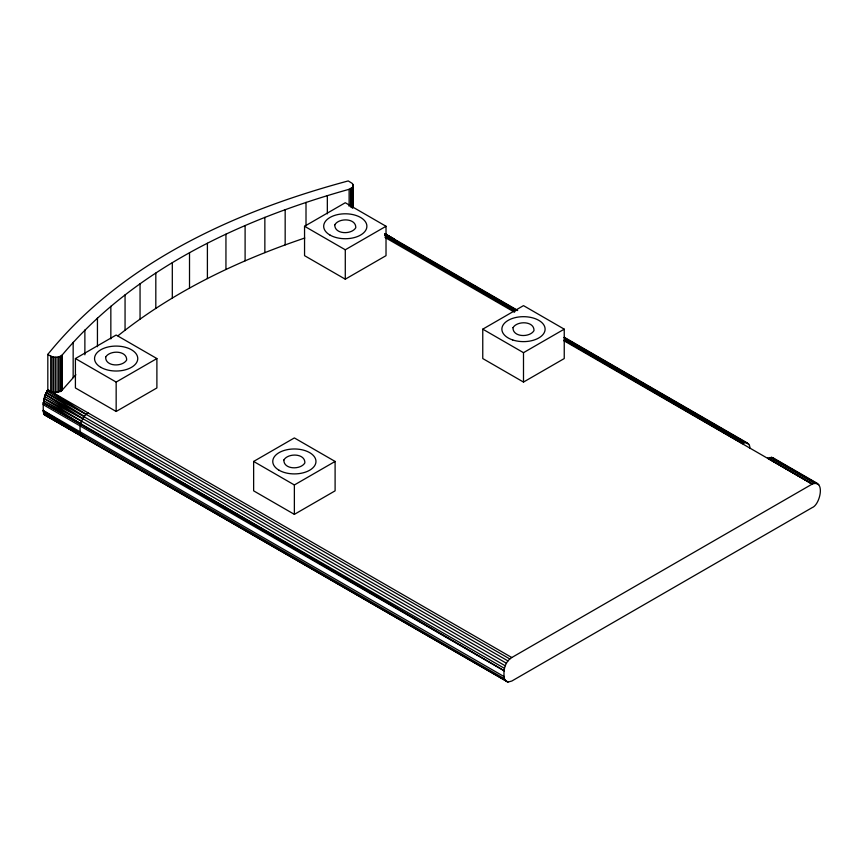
<?xml version="1.0" encoding="UTF-8"?>
<svg xmlns="http://www.w3.org/2000/svg" width="863" height="863" viewBox="0 0 863 863"><rect width="100%" height="100%" fill="white"/><g stroke="black" fill="none" stroke-linecap="round" stroke-linejoin="round"><path stroke-width="1.29" d="M353.226 185.254L352.633 187.195L349.116 189.299C242.212 219.202 135.113 268.361 62.309 354.876C58.35 358.674 51.845 357.498 47.821 354.38C122.481 261.985 235.923 211.079 348.242 180.928L352.19 183.377L353.226 185.254L353.226 207.465M504.154 676.635C503.237 669.515 505.373 661.468 511.791 657.53L812.212 484.078C825.664 479.159 820.163 504.672 812.212 507.595L511.791 681.047L507.973 682.072L44.552 414.93L43.15 410.475L504.154 676.635L504.413 678.771L506.398 681.576M88.145 412.935C80.852 417.196 76.127 432.643 84.337 437.476L69.256 428.544M47.821 354.38L47.821 389.655L44.552 396.397L43.15 404.596L504.154 670.756L222.125 505.34L43.247 402.719L43.247 412.104L504.413 678.771M46.936 393.528L46.936 390.95L55.318 392.525L61.392 391.004L75.858 374.736M117.951 335.815C173.193 291.543 237.983 260.572 304.779 238.026M75.415 358.555L116.16 335.038L156.893 358.555L156.893 387.951L116.16 411.468L75.415 387.951L75.415 358.555L116.16 382.072L156.893 358.555M304.553 226.268L345.286 202.74L386.02 226.268L386.02 255.664L345.286 279.181L304.553 255.664L304.553 226.268L345.286 249.785L386.02 226.268M253.636 461.446L294.369 437.929L335.103 461.446L335.103 490.842L294.369 514.359L253.636 490.842L253.636 461.446L294.369 484.963L335.103 461.446M482.762 329.159L523.496 305.631L564.24 329.159L564.24 358.555L523.496 382.072L482.762 358.555L482.762 329.159L523.496 352.676L564.24 329.159M742.202 443.658C745.6 441.112 750.411 443.755 749.839 448.07M767.66 458.361L771.479 457.336L773.065 457.822L817.617 483.55M46.063 414.812L44.552 414.93M395.178 240.087L393.97 238.954L390.54 238.652L384.779 235.394M43.97 401.122L43.97 398.469L82.751 418.641L506.398 663.226M505.179 665.751L81.532 421.166L43.517 400.626L80.777 423.733L504.413 668.318M46.063 395.178L46.063 392.568L86.171 414.38L509.817 658.965M80.777 423.733L43.247 402.719L504.154 670.756M45.254 397.002L45.254 394.423L507.973 660.918M385.491 234.585L517.271 310.572M385.88 234.833L394.024 239.429M384.833 233.744L393.97 238.954L385.869 234.326M507.973 682.072L43.97 414.402L84.337 437.476M385.556 236.171L515.621 310.907L384.898 235.297M385.837 234.261L517.681 310.378M564.37 337.336L747.595 443.129M563.949 337.519L748.814 444.251M771.479 457.336L818.825 484.672M564.553 339.116L744.176 442.816M769.634 457.519L814.187 483.237M384.984 237.422L514.564 312.233M563.593 340.54L812.212 484.078L767.973 458.231M47.821 389.655L511.791 657.53M385.405 234.412L392.385 238.468M385.34 236.257L514.37 311.165M564.402 340.216L742.417 443.56M767.8 458.296L812.212 484.078M44.552 396.397L82.751 418.641L45.254 394.423M384.747 234.002L394.024 239.407M564.326 339.213L742.687 443.453M81.532 435.869L43.517 413.453L80.777 434.175L43.15 410.475M57.659 421.673L61.133 423.733M63.452 425.114L66.936 427.174M46.936 390.95L86.171 414.38L50.712 391.317L50.712 356.041M43.97 398.469L81.532 421.166M46.063 392.568L84.337 416.322M773.065 457.822L774.273 458.954M523.496 352.676L523.496 382.072M352.902 184.283L352.902 207.8M352.633 187.195L352.633 208.102M351.77 188.058L351.77 207.659M350.572 188.77L350.572 207.066M349.116 189.299L349.116 206.279M345.286 249.785L345.286 279.181M327.336 195.556L327.336 213.851M306.009 202.32L306.009 225.847M294.369 484.963L294.369 514.359M285.168 209.58L285.168 244.855M264.855 217.314L264.855 252.589M245.103 225.523L245.103 260.799M225.944 234.186L225.944 269.461M207.4 243.28L207.4 278.555M189.515 252.805L189.515 288.08M172.309 262.74L172.309 298.015M155.815 273.064L155.815 308.339M140.054 283.765L140.054 319.051M125.059 294.833L125.059 330.108M116.16 382.072L116.16 411.468M110.842 306.236L110.842 338.9M97.443 317.962L97.443 346.71M84.876 329.99L84.876 354.822M73.161 342.309L73.161 377.584M62.309 354.876L62.309 390.162M61.392 355.718L61.392 391.004M60.162 356.408L60.162 391.694M58.684 356.915L58.684 392.19M57.034 357.196L57.034 392.482M55.318 357.25L55.318 392.525M53.625 357.066L53.625 392.341M52.06 356.656L52.06 391.931M105.664 357.077C105.243 366.764 122.492 367.163 126.656 360.022C127.066 350.335 109.817 349.947 105.664 357.077M283.873 459.968C283.463 469.655 300.712 470.055 304.866 462.913C305.275 453.226 288.026 452.838 283.873 459.968M334.79 224.79C334.38 234.477 351.629 234.876 355.783 227.735C356.192 218.048 338.943 217.659 334.79 224.79M513 327.681C512.59 337.368 529.839 337.767 533.992 330.626C534.413 320.939 517.164 320.551 513 327.681M512.698 339.957A21.607 12.47 0 0 0 545.103 329.159A21.607 12.47 0 0 0 512.698 318.35A21.607 12.47 0 0 0 512.698 339.957M279.094 470.259A21.607 12.47 0 0 0 315.232 464.672A21.607 12.47 0 0 0 288.781 449.396A21.607 12.47 0 0 0 279.094 470.259M330.011 235.081A21.607 12.47 0 0 0 366.149 229.493A21.607 12.47 0 0 0 339.698 214.218A21.607 12.47 0 0 0 330.011 235.081M100.874 367.368A21.607 12.47 0 0 0 137.023 361.78A21.607 12.47 0 0 0 110.561 346.505A21.607 12.47 0 0 0 100.874 367.368"/></g></svg>
